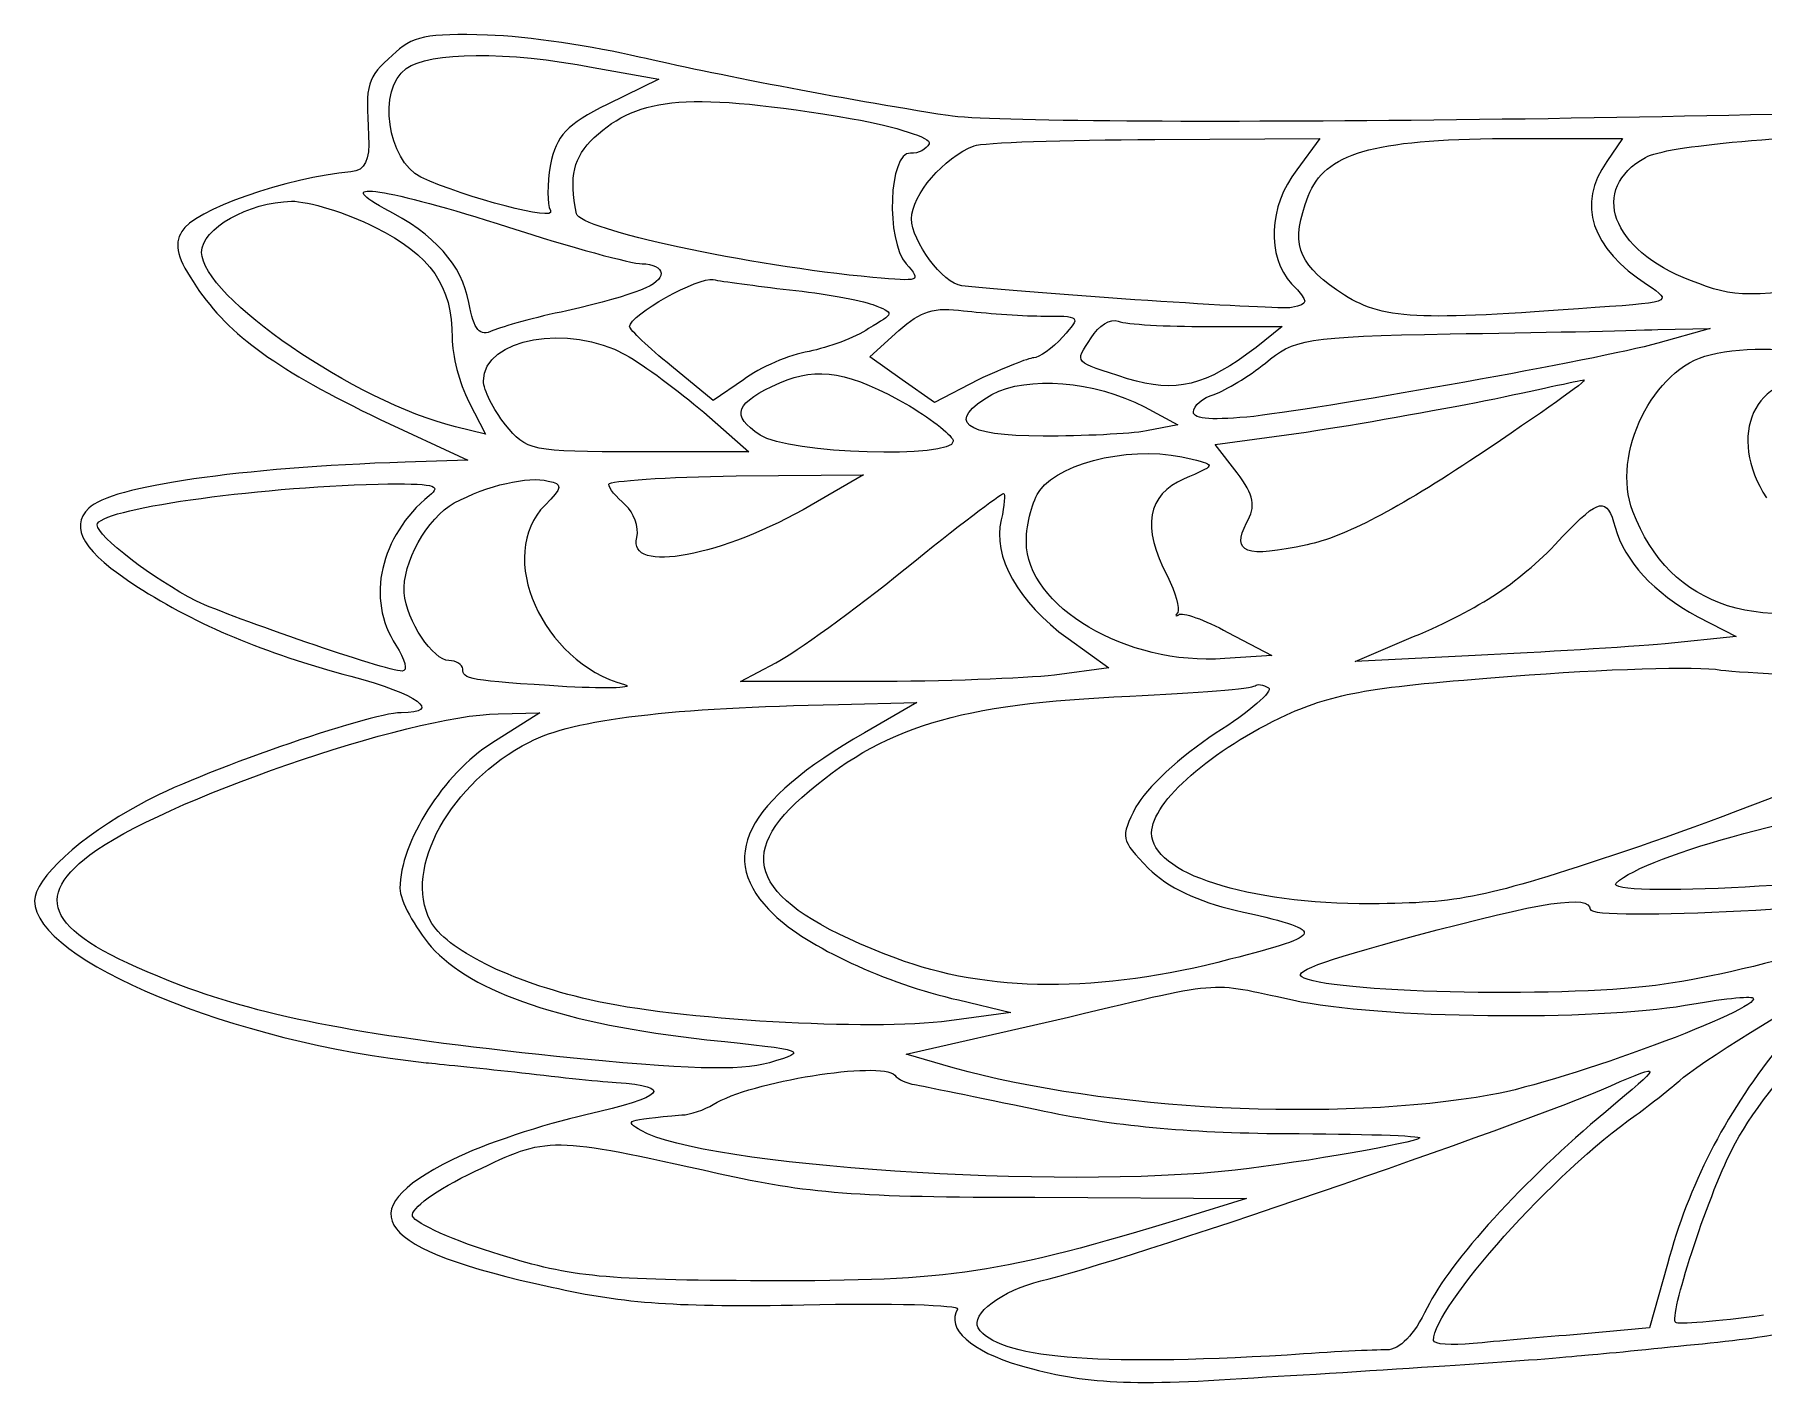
# Model space of a CAD drawing. Header units: millimetres. Extents: x -264 to 389, y -90 to 473.
# Drawn here: x -207 to -93.5, y -81.9 to 6.6 of the extents above; entities that cross this region are included whole.
import ezdxf

# ---------------------------------------------------------------- set-up
doc = ezdxf.new("R2010")
doc.units = ezdxf.units.MM
doc.layers.get('0').update_dxf_attribs({"linetype": 'CONTINUOUS'})

msp = doc.modelspace()

# ---------------------------------------------------------------- linework, layer by layer
for p, q in [((-170.34, 4.45), (-166.02, 3.69)), ((-166.02, 3.69), (-169.38, 2.05)), ((-133.45, -0.28), (-122.61, -0.21)), ((-122.61, -0.21), (-124.12, -2.27)), ((-110.47, -0.21), (-102.72, -0.21)), ((-102.72, -0.21), (-103.75, -1.72)), ((-152.17, -14.55), (-150.25, -12.83)), ((-130.02, -12.56), (-125.08, -12.56)), ((-125.08, -12.56), (-126.79, -13.93)), ((-100.39, -12.76), (-96.96, -12.7)), ((-96.96, -12.7), (-100.39, -13.66)), ((-150.04, -16.06), (-152.17, -14.55)), ((-162.45, -17.43), (-165.2, -15.16)), ((-160.47, -16.06), (-162.45, -17.43)), ((-147.92, -17.56), (-150.04, -16.06)), ((-145.04, -16.06), (-147.92, -17.56)), ((-178.5, -17.5), (-177.4, -19.62)), ((-134.13, -17.84), (-131.94, -19.01)), ((-184.33, -18.66), (-178.57, -21.34)), ((-177.4, -19.62), (-179.39, -19.14)), ((-163.07, -18.18), (-160.12, -20.79)), ((-131.94, -19.01), (-133.99, -19.42)), ((-129.47, -20.31), (-123.5, -19.49)), ((-128.03, -22.16), (-129.47, -20.31)), ((-178.57, -21.34), (-182.69, -21.47)), ((-160.12, -20.79), (-167.39, -20.79)), ((-160.95, -22.37), (-152.58, -22.3)), ((-152.58, -22.3), (-156.01, -24.29)), ((-97.78, -31.62), (-95.25, -32.93)), ((-128.64, -32.65), (-125.76, -34.16)), ((-120.28, -34.57), (-116.44, -32.93)), ((-95.25, -32.93), (-99.91, -33.41)), ((-139.14, -33.06), (-136.46, -34.98)), ((-160.67, -35.88), (-158.34, -34.64)), ((-136.46, -34.98), (-140.03, -35.46)), ((-125.76, -34.16), (-128.85, -34.37)), ((-112.39, -34.16), (-120.28, -34.57)), ((-152.17, -35.88), (-160.67, -35.88)), ((-154.22, -37.38), (-149.08, -37.25)), ((-149.08, -37.25), (-152.51, -39.24)), ((-173.84, -37.93), (-176.99, -39.92)), ((-176.58, -38), (-173.84, -37.93)), ((-142.91, -57.62), (-146.96, -58.16)), ((-146.34, -56.79), (-142.91, -57.62)), ((-149.77, -60.36), (-140.17, -58.16)), ((-146.68, -61.25), (-149.77, -60.36)), ((-141.33, -69.75), (-127.41, -69.82)), ((-127.41, -69.82), (-131.39, -71.06)), ((-99.77, -74.14), (-100.94, -78.33)), ((-100.94, -78.33), (-105.46, -78.74))]:
    msp.add_line(p, q)
for points in [[(-177.27, 6.58), (-181.25, 6.71), (-182.27, 6.51), (-183.51, 5.27)], [(-167.32, 5.14), (-170.2, 5.82), (-174.73, 6.51), (-177.27, 6.58)], [(-183.51, 5.27), (-185.22, 3.76), (-185.29, 3.42), (-185.09, -0.01)], [(-182.62, 4.38), (-181.11, 5.48), (-175.96, 5.55), (-170.34, 4.45)], [(-147.02, 1.29), (-154.09, 2.39), (-162.59, 4.04), (-167.32, 5.14)], [(-181.66, -2.75), (-183.85, -1.65), (-184.54, 3.01), (-182.62, 4.38)], [(-169.38, 2.05), (-172.12, 0.68), (-172.74, -0.01), (-173.15, -1.93)], [(-170.27, -0.15), (-167.32, 2.6), (-164.03, 2.87), (-153.33, 1.09)], [(-72.96, 2.12), (-88.05, 1.09), (-141.61, 0.47), (-147.02, 1.29)], [(-153.33, 1.09), (-150.38, 0.54), (-148.12, -0.15), (-148.26, -0.56)], [(-101.21, -1.45), (-99.84, -0.69), (-92.23, -0.01), (-81.67, 0.33)], [(-185.09, -0.01), (-185.02, -1.72), (-185.29, -2.27), (-186.25, -2.41)], [(-171.44, -5.15), (-171.92, -2.68), (-171.64, -1.45), (-170.27, -0.15)], [(-148.26, -0.56), (-148.46, -0.9), (-148.94, -1.24), (-149.49, -1.17)], [(-149.42, -5.49), (-149.42, -3.92), (-147.3, -1.45), (-145.31, -0.69)], [(-145.31, -0.69), (-144.76, -0.49), (-139.41, -0.28), (-133.45, -0.28)], [(-123.36, -3.99), (-122.27, -1.17), (-119.18, -0.28), (-110.47, -0.21)], [(-173.15, -1.93), (-173.36, -3.23), (-173.36, -4.53), (-173.15, -4.95)], [(-149.49, -1.17), (-150.93, -1.11), (-151.14, -6.93), (-149.77, -8.44)], [(-103.75, -1.72), (-105.74, -4.53), (-104.78, -7.42), (-101.08, -9.82)], [(-98.26, -9.54), (-103.48, -7.55), (-104.92, -3.51), (-101.21, -1.45)], [(-186.25, -2.41), (-190.37, -2.75), (-196.68, -4.95), (-197.36, -6.32)], [(-173.15, -4.95), (-172.67, -5.7), (-178.71, -4.12), (-181.66, -2.75)], [(-124.12, -2.27), (-125.97, -4.67), (-126.11, -7.96), (-124.46, -9.75)], [(-196.06, -7.69), (-196.06, -6.11), (-192.97, -4.4), (-190.16, -4.33)], [(-190.16, -4.33), (-189.06, -4.33), (-186.53, -5.08), (-184.67, -6.04)], [(-184.06, -4.81), (-187.62, -2.89), (-183.99, -3.44), (-175.9, -6.04)], [(-121.51, -10.16), (-124.12, -8.31), (-124.53, -7.07), (-123.36, -3.99)], [(-178.5, -10.98), (-178.98, -8.51), (-180.7, -6.52), (-184.06, -4.81)], [(-151.96, -9.34), (-160.12, -8.58), (-171.23, -6.18), (-171.44, -5.15)], [(-146.13, -9.88), (-147.37, -9.75), (-149.42, -6.93), (-149.42, -5.49)], [(-197.36, -6.32), (-197.91, -7.21), (-197.64, -8.1), (-196.4, -9.95)], [(-184.67, -6.04), (-180.97, -7.9), (-179.6, -9.88), (-179.6, -13.31)], [(-175.9, -6.04), (-171.78, -7.35), (-167.87, -8.44), (-167.12, -8.44)], [(-179.39, -19.14), (-185.91, -17.56), (-196.06, -10.57), (-196.06, -7.69)], [(-165.88, -9.06), (-165.88, -9.82), (-167.39, -10.43), (-172.06, -11.53)], [(-167.12, -8.44), (-166.43, -8.44), (-165.88, -8.72), (-165.88, -9.06)], [(-149.77, -8.44), (-148.74, -9.61), (-148.88, -9.61), (-151.96, -9.34)], [(-196.4, -9.95), (-194.21, -13.18), (-191.05, -15.44), (-184.33, -18.66)], [(-167.94, -12.56), (-167.94, -11.8), (-163.41, -9.27), (-162.45, -9.47)], [(-162.45, -9.47), (-161.91, -9.61), (-159.64, -9.88), (-157.45, -10.16)], [(-157.45, -10.16), (-155.25, -10.36), (-152.78, -10.84), (-151.96, -11.12)], [(-124.46, -11.32), (-125.35, -11.46), (-139.27, -10.57), (-146.13, -9.88)], [(-124.46, -9.75), (-123.3, -10.98), (-123.3, -11.05), (-124.46, -11.32)], [(-105.6, -11.39), (-116.71, -12.22), (-118.7, -12.08), (-121.51, -10.16)], [(-101.08, -9.82), (-99.36, -10.98), (-99.43, -10.98), (-105.6, -11.39)], [(-86.4, -9.54), (-94.7, -10.71), (-95.18, -10.71), (-98.26, -9.54)], [(-176.92, -12.83), (-177.82, -13.24), (-178.16, -12.83), (-178.5, -10.98)], [(-151.96, -11.12), (-150.52, -11.67), (-150.52, -11.67), (-152.24, -12.7)], [(-172.06, -11.53), (-174.11, -11.94), (-176.31, -12.56), (-176.92, -12.83)], [(-150.25, -12.83), (-148.81, -11.53), (-147.92, -11.26), (-146, -11.53)], [(-146, -11.53), (-144.69, -11.67), (-142.36, -11.87), (-140.92, -11.87)], [(-140.92, -11.87), (-138.31, -11.87), (-138.25, -11.87), (-139.48, -13.24)], [(-137.63, -13.31), (-137.15, -12.49), (-136.33, -12.01), (-135.85, -12.22)], [(-135.85, -12.22), (-135.3, -12.42), (-132.69, -12.56), (-130.02, -12.56)], [(-179.6, -13.31), (-179.6, -14.41), (-179.12, -16.33), (-178.5, -17.5)], [(-177.54, -16.12), (-177.54, -13.31), (-171.92, -12.35), (-168.22, -14.41)], [(-165.2, -15.16), (-166.71, -13.93), (-167.94, -12.76), (-167.94, -12.56)], [(-152.24, -12.7), (-153.13, -13.31), (-154.91, -13.93), (-156.15, -14.2)], [(-139.48, -13.24), (-140.17, -14), (-141.06, -14.62), (-141.4, -14.62)], [(-135.23, -15.99), (-138.86, -14.82), (-138.73, -15.03), (-137.63, -13.31)], [(-126.18, -14.96), (-124.32, -13.38), (-123.64, -13.24), (-114.04, -13.04)], [(-114.04, -13.04), (-108.41, -12.97), (-102.24, -12.83), (-100.39, -12.76)], [(-168.22, -14.41), (-166.98, -15.1), (-164.72, -16.81), (-163.07, -18.18)], [(-156.15, -14.2), (-157.45, -14.41), (-159.37, -15.23), (-160.47, -16.06)], [(-141.4, -14.62), (-141.74, -14.62), (-143.39, -15.3), (-145.04, -16.06)], [(-126.79, -13.93), (-130.08, -16.47), (-132.07, -16.95), (-135.23, -15.99)], [(-100.39, -13.66), (-104.44, -14.75), (-121.31, -17.77), (-126.93, -18.46)], [(-102.04, -24.7), (-103.48, -20.93), (-100.73, -15.3), (-96.96, -14.41)], [(-96.96, -14.41), (-94.56, -13.86), (-91.27, -13.93), (-89.49, -14.62)], [(-158.07, -16.26), (-155.53, -15.16), (-153.54, -15.51), (-149.56, -17.77)], [(-129.54, -17.02), (-128.78, -16.74), (-127.27, -15.85), (-126.18, -14.96)], [(-176.1, -19.01), (-176.92, -17.98), (-177.54, -16.74), (-177.54, -16.12)], [(-159.37, -19.69), (-161.36, -18.39), (-161.01, -17.56), (-158.07, -16.26)], [(-140.78, -19.76), (-146.06, -19.76), (-147.23, -18.8), (-144.14, -17.02)], [(-144.14, -17.02), (-141.81, -15.78), (-137.42, -16.12), (-134.13, -17.84)], [(-130.91, -18.18), (-130.91, -17.77), (-130.29, -17.22), (-129.54, -17.02)], [(-105.26, -16.06), (-104.92, -16.06), (-108.07, -18.25), (-112.25, -21.06)], [(-111.71, -17.43), (-108.48, -16.74), (-105.6, -16.12), (-105.26, -16.06)], [(-89.76, -16.12), (-94.01, -15.51), (-95.93, -19.76), (-93.26, -23.81)], [(-149.56, -17.77), (-147.98, -18.73), (-146.68, -19.76), (-146.68, -20.1)], [(-123.5, -19.49), (-120.21, -19.01), (-114.93, -18.04), (-111.71, -17.43)], [(-167.39, -20.79), (-174.46, -20.79), (-174.73, -20.72), (-176.1, -19.01)], [(-126.93, -18.46), (-129.54, -18.73), (-130.91, -18.66), (-130.91, -18.18)], [(-146.68, -20.1), (-146.68, -21.27), (-157.52, -20.93), (-159.37, -19.69)], [(-133.99, -19.42), (-135.09, -19.62), (-138.18, -19.76), (-140.78, -19.76)], [(-182.69, -21.47), (-193.45, -21.82), (-202.03, -23.05), (-203.47, -24.49)], [(-140.99, -23.33), (-139.55, -21.34), (-134.54, -20.31), (-130.98, -21.27)], [(-130.98, -21.27), (-129.4, -21.68), (-129.47, -21.68), (-131.52, -22.57)], [(-112.25, -21.06), (-117.53, -24.56), (-121.03, -26.41), (-123.43, -26.89)], [(-179.46, -24.15), (-177.27, -22.98), (-174.59, -22.37), (-173.29, -22.71)], [(-173.29, -22.71), (-172.33, -22.91), (-172.33, -23.12), (-173.5, -24.29)], [(-169.31, -22.91), (-169.31, -22.71), (-165.54, -22.43), (-160.95, -22.37)], [(-131.52, -22.57), (-133.93, -23.6), (-134.34, -25.73), (-132.62, -28.95)], [(-127.41, -25.45), (-126.79, -24.35), (-126.93, -23.67), (-128.03, -22.16)], [(-202.92, -25.59), (-202.92, -24.56), (-192.7, -23.12), (-184.47, -22.91)], [(-184.47, -22.91), (-180.83, -22.85), (-180.22, -22.98), (-181.11, -23.67)], [(-181.11, -23.67), (-184.33, -26.34), (-185.29, -30.46), (-183.3, -33.48)], [(-168.22, -24.29), (-168.83, -23.74), (-169.31, -23.19), (-169.31, -22.91)], [(-149.84, -28.47), (-146.48, -25.73), (-143.53, -23.53), (-143.39, -23.53)], [(-143.39, -23.53), (-143.25, -23.53), (-143.32, -24.29), (-143.53, -25.25)], [(-141.88, -26.69), (-141.88, -25.45), (-141.47, -23.94), (-140.99, -23.33)], [(-203.47, -24.49), (-204.77, -25.79), (-203.81, -27.37), (-200.31, -29.63)], [(-182.75, -30.05), (-182.89, -28.13), (-181.25, -25.11), (-179.46, -24.15)], [(-173.5, -24.29), (-176.79, -27.58), (-173.7, -34.57), (-168.28, -36.08)], [(-167.46, -26.41), (-167.32, -25.73), (-167.67, -24.77), (-168.22, -24.29)], [(-156.01, -24.29), (-161.77, -27.65), (-168.15, -28.88), (-167.46, -26.41)], [(-106.63, -26.34), (-104.23, -23.81), (-103.75, -23.74), (-103.2, -25.73)], [(-84.96, -30.05), (-93.53, -33.06), (-99.64, -31.08), (-102.04, -24.7)], [(-196.4, -30.6), (-199.21, -29.15), (-202.92, -26.34), (-202.92, -25.59)], [(-143.53, -25.25), (-144.14, -27.65), (-142.43, -30.66), (-139.14, -33.06)], [(-123.43, -26.89), (-127.48, -27.78), (-128.44, -27.44), (-127.41, -25.45)], [(-103.2, -25.73), (-102.58, -27.99), (-100.66, -30.05), (-97.78, -31.62)], [(-128.85, -34.37), (-135.3, -34.85), (-141.88, -30.94), (-141.88, -26.69)], [(-116.44, -32.93), (-112.05, -31.08), (-109.44, -29.36), (-106.63, -26.34)], [(-158.34, -34.64), (-157.04, -33.96), (-153.2, -31.21), (-149.84, -28.47)], [(-132.62, -28.95), (-132.07, -30.05), (-131.8, -31.08), (-131.94, -31.35)], [(-200.31, -29.63), (-196.2, -32.24), (-192.08, -33.96), (-186.25, -35.53)], [(-182.89, -35.19), (-183.92, -35.19), (-194.07, -31.69), (-196.4, -30.6)], [(-179.81, -34.5), (-180.83, -34.5), (-182.62, -31.9), (-182.75, -30.05)], [(-131.94, -31.35), (-132.14, -31.56), (-132.07, -31.62), (-131.87, -31.49)], [(-131.87, -31.49), (-131.66, -31.28), (-130.15, -31.83), (-128.64, -32.65)], [(-183.3, -33.48), (-182.69, -34.44), (-182.48, -35.19), (-182.89, -35.19)], [(-99.91, -33.41), (-102.45, -33.61), (-108.07, -33.96), (-112.39, -34.16)], [(-178.91, -35.05), (-178.91, -34.78), (-179.33, -34.5), (-179.81, -34.5)], [(-172.06, -36.22), (-178.57, -35.81), (-178.91, -35.74), (-178.91, -35.05)], [(-109.99, -35.53), (-103.96, -35.05), (-97.78, -34.85), (-96.27, -35.12)], [(-96.27, -35.12), (-94.77, -35.33), (-89.28, -35.53), (-84.14, -35.53)], [(-186.25, -35.53), (-181.86, -36.7), (-180.15, -37.93), (-182.96, -37.93)], [(-168.28, -36.08), (-167.53, -36.29), (-169.24, -36.36), (-172.06, -36.22)], [(-140.03, -35.46), (-142.02, -35.67), (-147.44, -35.88), (-152.17, -35.88)], [(-135.09, -36.84), (-130.7, -36.63), (-127, -36.36), (-126.86, -36.15)], [(-125.97, -36.29), (-125.63, -36.49), (-127.2, -37.86), (-129.47, -39.3)], [(-126.86, -36.15), (-126.72, -36.01), (-126.31, -36.08), (-125.97, -36.29)], [(-124.8, -38.07), (-121.65, -36.63), (-119.18, -36.22), (-109.99, -35.53)], [(-75.91, -36.15), (-79.88, -38.41), (-93.67, -44.04), (-102.45, -46.99)], [(-174.52, -39.85), (-171.64, -38.34), (-165.13, -37.59), (-154.22, -37.38)], [(-156.63, -43.49), (-151.34, -38.82), (-146.34, -37.32), (-135.09, -36.84)], [(-203.4, -47.26), (-198.8, -43.76), (-182.41, -38.07), (-176.58, -38)], [(-182.96, -37.93), (-185.02, -37.93), (-196.47, -41.91), (-200.04, -43.9)], [(-133.65, -45.82), (-133.65, -43.76), (-129.67, -40.33), (-124.8, -38.07)], [(-152.51, -39.24), (-160.4, -43.76), (-162.32, -47.53), (-158.48, -51.17)], [(-129.47, -39.3), (-131.73, -40.74), (-134.06, -42.94), (-134.68, -44.11)], [(-176.99, -39.92), (-180.15, -41.91), (-183.03, -46.44), (-183.03, -49.45)], [(-181.04, -51.58), (-182.82, -48.15), (-179.74, -42.53), (-174.52, -39.85)], [(-200.04, -43.9), (-204.08, -46.09), (-207.03, -48.84), (-207.03, -50.28)], [(-150.45, -54.05), (-159.57, -50.62), (-161.29, -47.6), (-156.63, -43.49)], [(-134.68, -44.11), (-135.71, -46.16), (-135.71, -46.23), (-133.86, -48.15)], [(-103.13, -49.11), (-101.21, -47.26), (-89.69, -44.17), (-82.22, -43.49)], [(-119.25, -50.48), (-127.41, -50.48), (-133.65, -48.49), (-133.65, -45.82)], [(-197.43, -55.83), (-205.93, -52.61), (-207.44, -50.35), (-203.4, -47.26)], [(-102.45, -46.99), (-111.91, -50.14), (-113.28, -50.41), (-119.25, -50.48)], [(-133.86, -48.15), (-132.62, -49.39), (-130.56, -50.35), (-128.16, -50.89)], [(-81.67, -47.95), (-86.67, -49.18), (-104.16, -50.14), (-103.13, -49.11)], [(-183.03, -49.45), (-183.03, -50.28), (-182.07, -51.99), (-180.97, -53.3)], [(-104.85, -50.83), (-104.85, -51.65), (-85.85, -50.69), (-82.56, -49.66)], [(-80.16, -49.93), (-83.24, -51.72), (-94.08, -54.94), (-99.98, -55.76)], [(-207.03, -50.28), (-207.03, -54.19), (-193.93, -59.6), (-181.31, -60.91)], [(-128.16, -50.89), (-122.06, -52.27), (-122.06, -52.47), (-128.51, -54.12)], [(-116.44, -52.61), (-107.86, -50.28), (-104.85, -49.87), (-104.85, -50.83)], [(-170.55, -56.79), (-175.83, -55.56), (-180.01, -53.5), (-181.04, -51.58)], [(-158.48, -51.17), (-156.28, -53.3), (-151.14, -55.7), (-146.34, -56.79)], [(-180.97, -53.3), (-178.3, -56.31), (-172.19, -58.37), (-162.87, -59.4)], [(-123.64, -55.35), (-124.6, -55.01), (-122.68, -54.26), (-116.44, -52.61)], [(-95.52, -66.6), (-93.33, -62.21), (-86.12, -54.67), (-82.28, -52.68)], [(-128.51, -54.12), (-137.08, -56.38), (-144.49, -56.31), (-150.45, -54.05)], [(-99.98, -55.76), (-105.88, -56.66), (-121.24, -56.38), (-123.64, -55.35)], [(-172.74, -60.5), (-185.29, -59.19), (-191.81, -57.96), (-197.43, -55.83)], [(-140.17, -58.16), (-128.58, -55.42), (-130.15, -55.56), (-124.39, -56.79)], [(-94.15, -56.66), (-93.46, -57.34), (-106.42, -62.14), (-111.36, -63.03)], [(-98.95, -62.07), (-98.06, -61.18), (-90.45, -56.45), (-89.97, -56.45)], [(-98.61, -57.14), (-96.27, -56.72), (-94.29, -56.52), (-94.15, -56.66)], [(-146.96, -58.16), (-152.1, -58.85), (-164.85, -58.1), (-170.55, -56.79)], [(-124.39, -56.79), (-118.7, -58.03), (-104.5, -58.16), (-98.61, -57.14)], [(-162.87, -59.4), (-156.21, -60.08), (-156.15, -60.15), (-158.75, -60.91)], [(-92.57, -60.02), (-96.07, -64.47), (-98.33, -68.86), (-99.77, -74.14)], [(-181.31, -60.91), (-180.56, -60.98), (-177.95, -61.25), (-175.48, -61.52)], [(-158.75, -60.91), (-160.81, -61.46), (-164.03, -61.39), (-172.74, -60.5)], [(-111.36, -63.03), (-121.51, -64.82), (-136.53, -64.06), (-146.68, -61.25)], [(-175.48, -61.52), (-173.02, -61.8), (-170.07, -62.14), (-168.83, -62.21)], [(-168.83, -62.21), (-164.99, -62.48), (-165.61, -63.17), (-170.82, -64.34)], [(-162.45, -63.65), (-159.99, -62.14), (-151.48, -60.77), (-150.52, -61.73)], [(-150.52, -61.73), (-150.32, -62), (-149.7, -62.28), (-149.22, -62.35)], [(-149.22, -62.35), (-148.74, -62.42), (-145.17, -63.17), (-141.19, -63.99)], [(-140.92, -75.24), (-135.85, -74.07), (-109.51, -65.09), (-103.48, -62.42)], [(-103.48, -62.42), (-99.98, -60.91), (-100.05, -60.98), (-103.82, -64.13)], [(-101.83, -64.34), (-100.8, -63.58), (-99.5, -62.55), (-98.95, -62.07)], [(-170.82, -64.34), (-173.56, -64.95), (-177.54, -66.26), (-179.6, -67.29)], [(-167.19, -65.37), (-168.35, -64.68), (-168.22, -64.68), (-164.51, -64.34)], [(-164.51, -64.34), (-163.96, -64.34), (-163, -63.99), (-162.45, -63.65)], [(-141.19, -63.99), (-135.98, -65.09), (-131.52, -65.5), (-124.87, -65.57)], [(-103.82, -64.13), (-109.17, -68.59), (-114.11, -74.01), (-115.55, -77.02)], [(-115.13, -79.15), (-115.13, -76.96), (-107.18, -68.04), (-101.83, -64.34)], [(-128.16, -67.97), (-139.75, -69.27), (-163.21, -67.7), (-167.19, -65.37)], [(-116.03, -65.85), (-116.44, -66.19), (-123.43, -67.42), (-128.16, -67.97)], [(-124.87, -65.57), (-119.93, -65.57), (-115.89, -65.71), (-116.03, -65.85)], [(-178.09, -68.04), (-173.29, -65.71), (-173.15, -65.71), (-162.11, -68.18)], [(-99.22, -77.98), (-99.7, -77.64), (-97.17, -69.82), (-95.52, -66.6)], [(-179.6, -67.29), (-186.53, -70.71), (-184.61, -73.18), (-173.08, -75.65)], [(-182.21, -70.99), (-182.34, -70.51), (-180.7, -69.27), (-178.09, -68.04)], [(-162.11, -68.18), (-156.28, -69.48), (-153.13, -69.75), (-141.33, -69.75)], [(-176.44, -73.53), (-179.46, -72.63), (-182, -71.47), (-182.21, -70.99)], [(-131.39, -71.06), (-143.8, -74.83), (-146.61, -75.24), (-159.03, -75.24)], [(-159.03, -75.24), (-169.72, -75.17), (-171.64, -75.03), (-176.44, -73.53)], [(-173.08, -75.65), (-168.15, -76.75), (-164.79, -76.96), (-156.49, -76.82)], [(-145.04, -78.33), (-145.58, -77.44), (-143.46, -75.86), (-140.92, -75.24)], [(-156.49, -76.82), (-150.8, -76.68), (-146.2, -76.82), (-146.41, -77.09)], [(-146.41, -77.09), (-147.16, -78.4), (-145.52, -79.84), (-142.29, -80.8)], [(-115.55, -77.02), (-116.44, -78.81), (-117.33, -79.77), (-118.22, -79.77)], [(-124.74, -80.11), (-137.49, -80.86), (-143.8, -80.32), (-145.04, -78.33)], [(-93.46, -77.5), (-96.48, -77.92), (-99.16, -78.12), (-99.22, -77.98)], [(-112.53, -79.36), (-113.97, -79.49), (-115.13, -79.42), (-115.13, -79.15)], [(-105.46, -78.74), (-107.93, -78.94), (-111.16, -79.22), (-112.53, -79.36)], [(-105.19, -80.11), (-104.02, -80.04), (-100.8, -79.7), (-97.99, -79.42)], [(-97.99, -79.42), (-95.18, -79.15), (-92.64, -78.81), (-92.43, -78.67)], [(-118.22, -79.77), (-118.97, -79.77), (-121.92, -79.9), (-124.74, -80.11)], [(-113.08, -80.73), (-109.85, -80.52), (-106.29, -80.25), (-105.19, -80.11)], [(-142.29, -80.8), (-137.9, -82.03), (-135.16, -82.17), (-126.11, -81.55)], [(-126.11, -81.55), (-122.13, -81.34), (-116.3, -80.93), (-113.08, -80.73)]]:
    msp.add_open_spline(points, degree=3)

doc.saveas('drawing.dxf')
